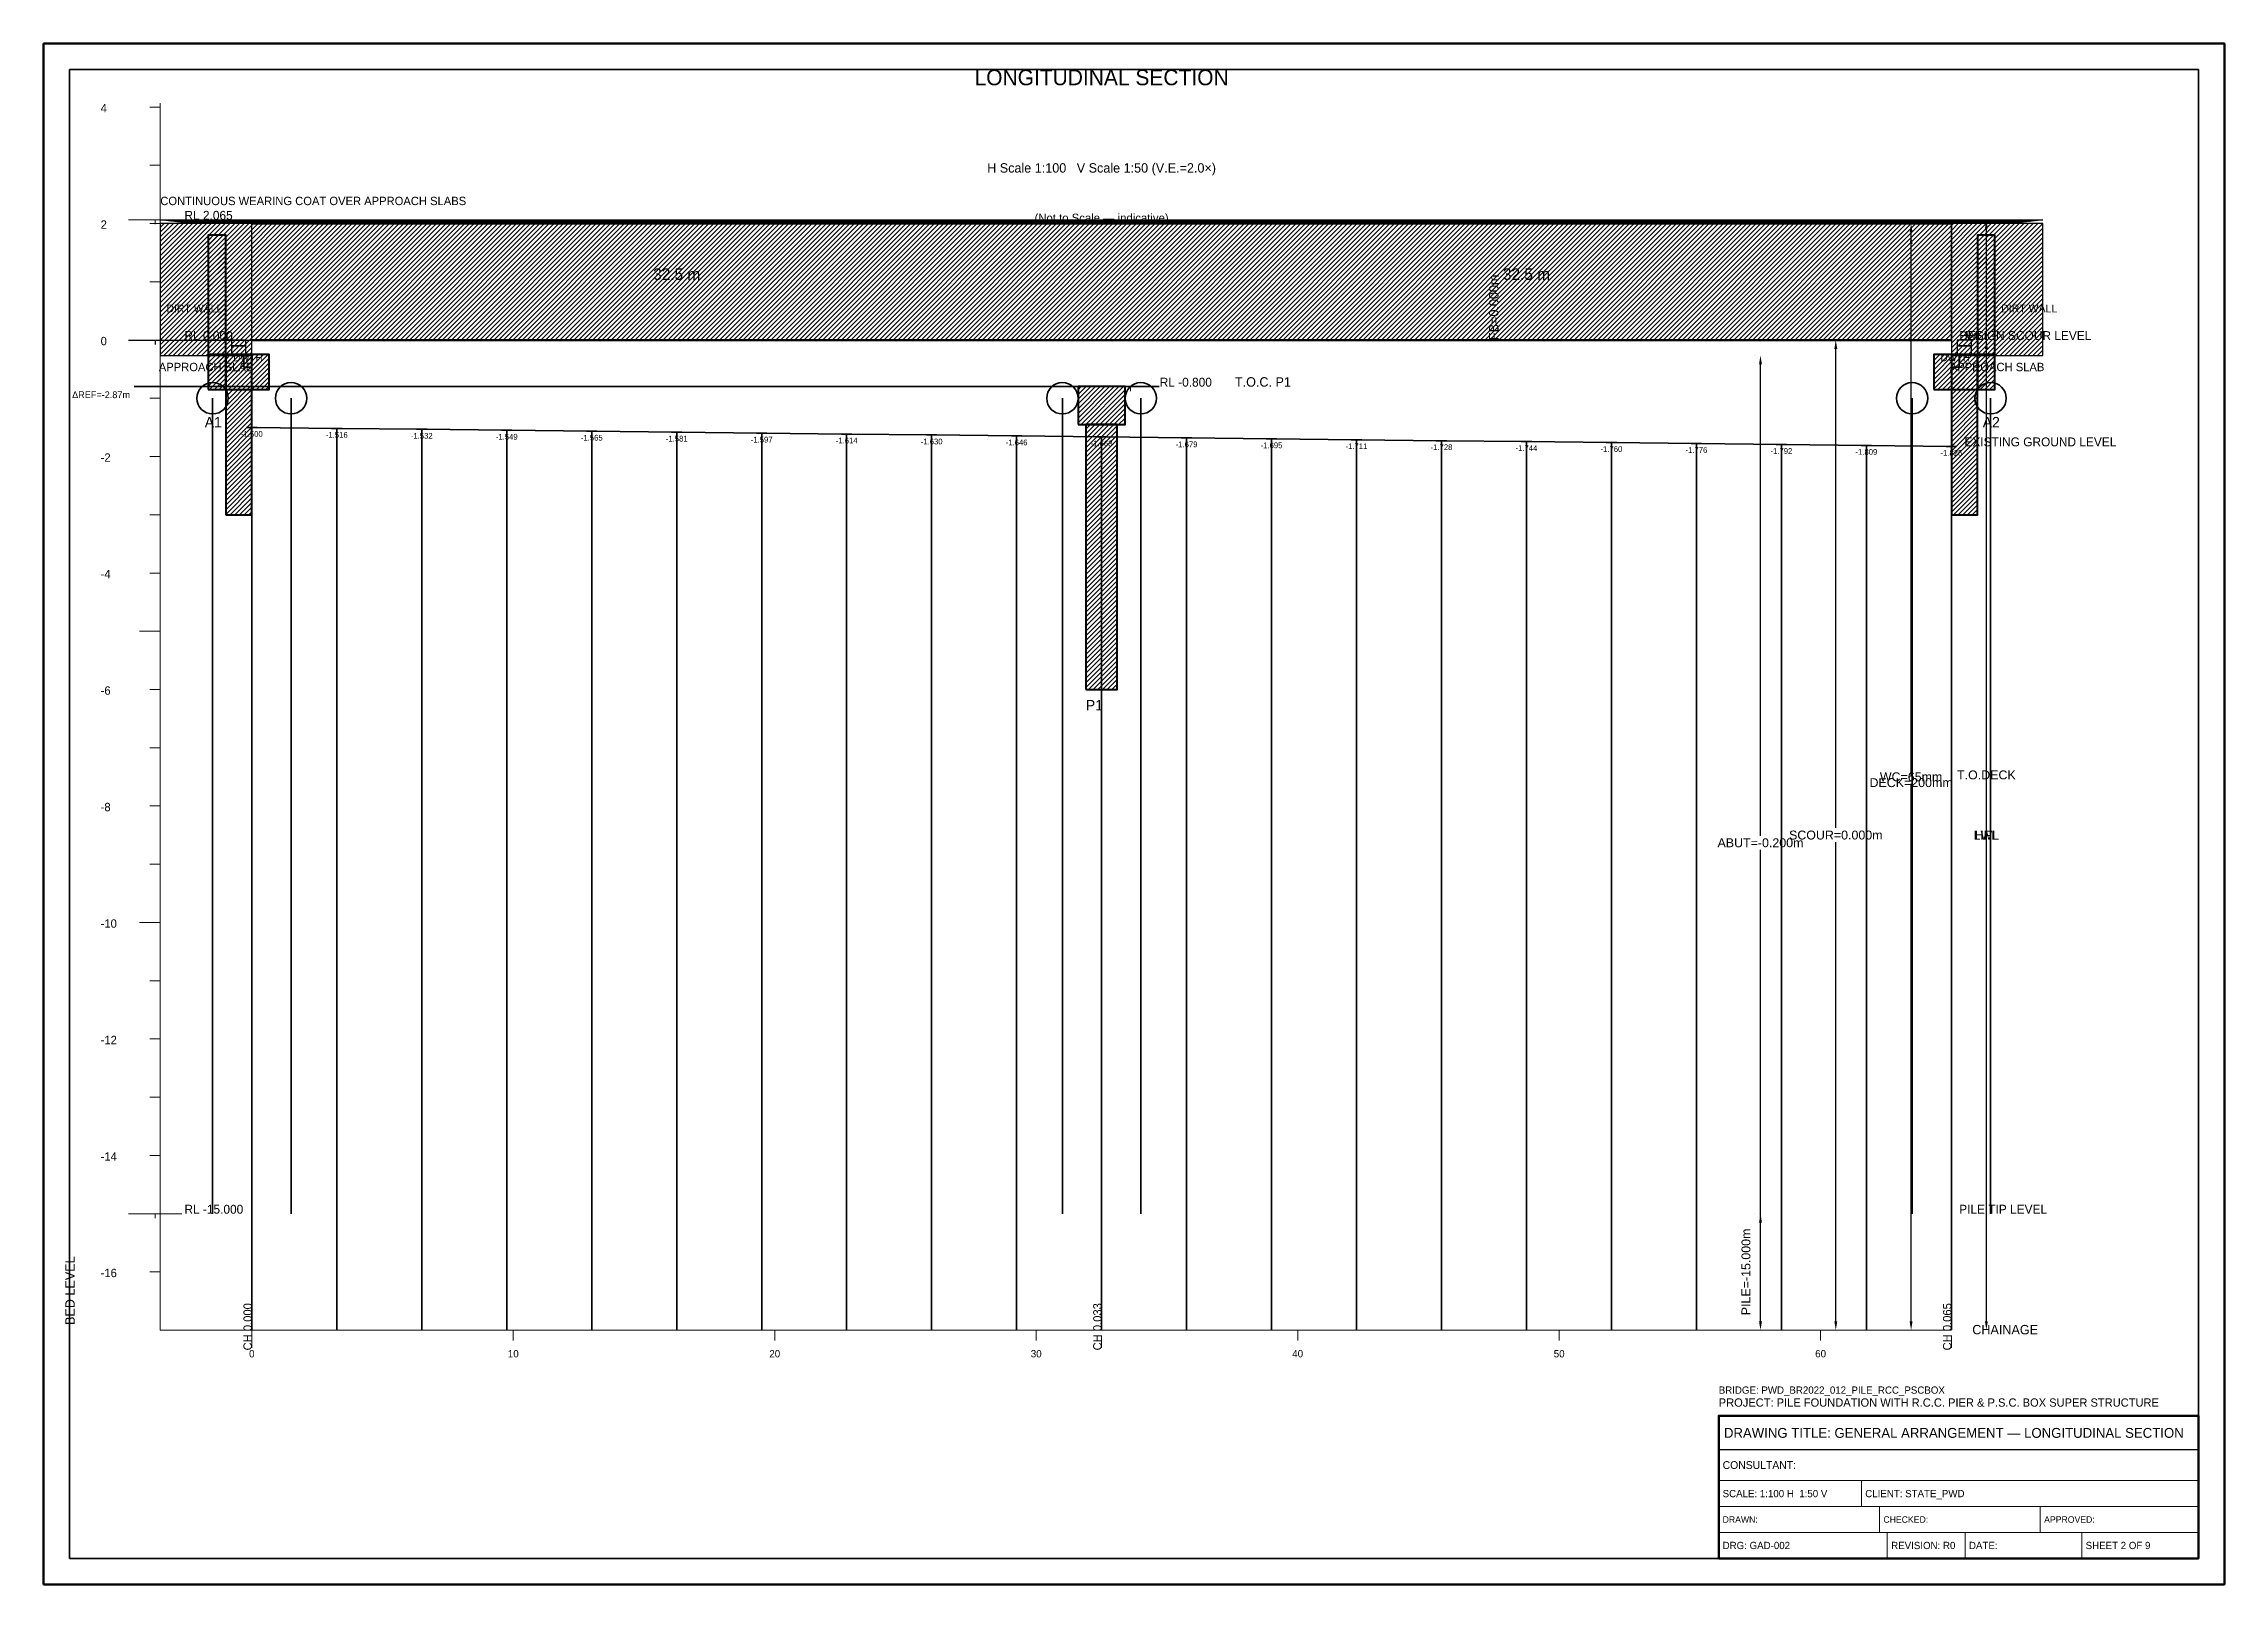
# Model space of a CAD drawing. Header units: metres. Extents: x 0 to 841, y 0 to 594.
import ezdxf
from ezdxf.enums import TextEntityAlignment as Align

# ---------------------------------------------------------------- set-up
doc = ezdxf.new("R2010")
doc.units = ezdxf.units.M
doc.linetypes.add('DASHED', pattern=[0.5, 0.375, -0.125])
doc.linetypes.add('DASHED2', pattern=[0.25, 0.1875, -0.0625])
for name, color, linetype, lineweight in [('ABUT-PROF', 4, 'Continuous', 50), ('BORDER-INNER', 7, 'Continuous', 35), ('BORDER-OUTER', 7, 'Continuous', 70), ('CIVIL-CHAINAGE', 7, 'Continuous', 18), ('CIVIL-GROUND', 3, 'Continuous', 35), ('CIVIL-HFL', 5, 'DASHED', 25), ('CIVIL-LWL', 4, 'DASHED', 18), ('CIVIL-ROAD', 7, 'Continuous', 25), ('CIVIL-SCOUR', 1, 'DASHED2', 18), ('DIM-CHAINAGE', 3, 'Continuous', 18), ('DIM-LEVEL', 3, 'Continuous', 18), ('DIM-LINEAR', 3, 'Continuous', 18), ('FOUND-PILE', 4, 'Continuous', 35), ('STRUC-HATCHING', 8, 'Continuous', 18), ('STRUC-SECTION', 2, 'Continuous', 35), ('SUB-ABUT', 3, 'Continuous', 35), ('SUB-BEARING', 5, 'Continuous', 25), ('SUB-DIRT-WALL', 3, 'Continuous', 35), ('SUB-PIER', 2, 'Continuous', 35), ('SUPER-DECK', 2, 'Continuous', 50), ('SUPER-WEARING', 8, 'Continuous', 25), ('TEXT-GENERAL', 7, 'Continuous', 18), ('TEXT-HEADER', 7, 'Continuous', 25), ('TEXT-LEVEL', 5, 'Continuous', 18), ('TEXT-SPEC', 7, 'Continuous', 13), ('TEXT-TITLE', 7, 'Continuous', 25), ('TITLEBLK-BOX', 7, 'Continuous', 50), ('TITLEBLK-TEXT', 7, 'Continuous', 18)]:
    doc.layers.add(name, color=color, linetype=linetype, lineweight=lineweight)
doc.styles.add('BRIDGE_STD', font='Arial.ttf')
doc.dimstyles.new('pmb100', dxfattribs={"dimtxt": 2.5, "dimasz": 0.9375, "dimexe": 2.5, "dimexo": 2.5, "dimtad": 0, "dimtih": 1, "dimdec": 0, "dimtxsty": 'BRIDGE_STD', "dimcen": 2.5, "dimazin": 3, "dimtfac": 1, "dimtmove": 0, "dimatfit": 3})

msp = doc.modelspace()

# ---------------------------------------------------------------- hatches: boundary and pattern name
at = {"layer": 'STRUC-HATCHING'}
h = msp.add_hatch(dxfattribs=at)
h.set_pattern_fill('ANSI31', scale=0.403333)
h.paths.add_polyline_path([(45, 473.77), (80.29, 473.77), (80.29, 524.63), (45, 524.63)])
h = msp.add_hatch(dxfattribs=at)
h.set_pattern_fill('ANSI31', scale=0.403333)
h.paths.add_polyline_path([(80.29, 479.72), (735.71, 479.72), (735.71, 524.63), (80.29, 524.63)])
h = msp.add_hatch(dxfattribs=at)
h.set_pattern_fill('ANSI31', scale=0.403333)
h.paths.add_polyline_path([(735.71, 473.77), (771, 473.77), (771, 524.63), (735.71, 524.63)])
h = msp.add_hatch(dxfattribs=at)
h.set_pattern_fill('ANSI31', scale=0.403333)
h.paths.add_polyline_path([(63.47, 460.64), (70.21, 460.64), (70.21, 520.14), (63.47, 520.14)])
h = msp.add_hatch(dxfattribs=at)
h.set_pattern_fill('ANSI31', scale=0.403333)
h.paths.add_polyline_path([(745.79, 460.64), (752.53, 460.64), (752.53, 520.14), (745.79, 520.14)])
h = msp.add_hatch(dxfattribs=at)
h.set_pattern_fill('ANSI31', scale=0.403333)
h.paths.add_polyline_path([(63.47, 460.64), (87.03, 460.64), (87.03, 474.11), (63.47, 474.11)])
h = msp.add_hatch(dxfattribs=at)
h.set_pattern_fill('ANSI31', scale=0.403333)
h.paths.add_polyline_path([(70.21, 412.36), (80.29, 412.36), (80.29, 474.11), (70.21, 474.11)])
h = msp.add_hatch(dxfattribs=at)
h.set_pattern_fill('ANSI31', scale=0.403333)
h.paths.add_polyline_path([(728.97, 460.64), (752.53, 460.64), (752.53, 474.11), (728.97, 474.11)])
h = msp.add_hatch(dxfattribs=at)
h.set_pattern_fill('ANSI31', scale=0.403333)
h.paths.add_polyline_path([(735.71, 412.36), (745.79, 412.36), (745.79, 474.11), (735.71, 474.11)])
h = msp.add_hatch(dxfattribs=at)
h.set_pattern_fill('ANSI31', scale=0.403333)
h.paths.add_polyline_path([(398.93, 447.16), (417.07, 447.16), (417.07, 461.76), (398.93, 461.76)])
h = msp.add_hatch(dxfattribs=at)
h.set_pattern_fill('ANSI31', scale=0.403333)
h.paths.add_polyline_path([(401.95, 345), (414.05, 345), (414.05, 447.16), (401.95, 447.16)])
at = {"layer": 'SUPER-WEARING'}
h = msp.add_hatch(dxfattribs=at)
h.set_pattern_fill('SOLID')
h.paths.add_polyline_path([(45, 526.09), (771, 526.09), (757.89, 524.63), (58.11, 524.63)])

# ---------------------------------------------------------------- linework, layer by layer
at = {"layer": 'ABUT-PROF', "lineweight": 35}
for points in [[(77.27, 469.28), (80.29, 469.28), (80.29, 473.77), (77.27, 473.77), (77.27, 469.28)], [(735.71, 469.28), (738.73, 469.28), (738.73, 473.77), (735.71, 473.77), (735.71, 469.28)]]:
    msp.add_lwpolyline(points, dxfattribs=at)
at = {"layer": 'BORDER-INNER'}
msp.add_lwpolyline([(10, 10), (831, 10), (831, 584), (10, 584), (10, 10)], dxfattribs=at)
at = {"layer": 'BORDER-OUTER'}
msp.add_lwpolyline([(0, 0), (841, 0), (841, 594), (0, 594), (0, 0)], dxfattribs=at)
at = {"layer": 'CIVIL-CHAINAGE'}
for p, q in [((45, 98), (735.71, 98)), ((80.29, 98), (80.29, 93.97)), ((80.29, 96), (80.29, 91.16)), ((181.12, 98), (181.12, 93.97)), ((281.96, 98), (281.96, 93.97)), ((382.79, 98), (382.79, 93.97)), ((408, 96), (408, 91.16)), ((483.62, 98), (483.62, 93.97)), ((584.46, 98), (584.46, 93.97)), ((685.29, 98), (685.29, 93.97)), ((735.71, 96), (735.71, 91.16))]:
    msp.add_line(p, q, dxfattribs=at)
at = {"layer": 'CIVIL-GROUND', "color": 3}
for p, q in [((78.28, 446.04), (82.31, 446.04)), ((111.05, 445.68), (115.08, 445.68)), ((143.82, 445.31), (147.85, 445.31)), ((176.59, 444.95), (180.62, 444.95)), ((209.36, 444.58), (213.39, 444.58)), ((242.13, 444.22), (246.16, 444.22)), ((274.9, 443.85), (278.93, 443.85)), ((307.67, 443.49), (311.7, 443.49)), ((340.44, 443.12), (344.48, 443.12)), ((373.21, 442.76), (377.25, 442.76)), ((405.98, 442.39), (410.02, 442.39)), ((438.75, 442.03), (442.79, 442.03)), ((471.53, 441.66), (475.56, 441.66)), ((504.3, 441.3), (508.33, 441.3)), ((537.07, 440.93), (541.1, 440.93)), ((569.84, 440.57), (573.87, 440.57)), ((602.61, 440.2), (606.64, 440.2)), ((635.38, 439.84), (639.41, 439.84)), ((668.15, 439.47), (672.18, 439.47)), ((700.92, 439.11), (704.95, 439.11)), ((733.69, 438.74), (737.73, 438.74))]:
    msp.add_line(p, q, dxfattribs=at)
at = {"layer": 'CIVIL-GROUND', "color": 8, "linetype": 'DASHED2'}
for p, q in [((80.29, 446.04), (80.29, 98)), ((113.06, 445.68), (113.06, 98)), ((145.83, 445.31), (145.83, 98)), ((178.6, 444.95), (178.6, 98)), ((211.38, 444.58), (211.38, 98)), ((244.15, 444.22), (244.15, 98)), ((276.92, 443.85), (276.92, 98)), ((309.69, 443.49), (309.69, 98)), ((342.46, 443.12), (342.46, 98)), ((375.23, 442.76), (375.23, 98)), ((408, 442.39), (408, 98)), ((440.77, 442.03), (440.77, 98)), ((473.54, 441.66), (473.54, 98)), ((506.31, 441.3), (506.31, 98)), ((539.08, 440.93), (539.08, 98)), ((571.85, 440.57), (571.85, 98)), ((604.62, 440.2), (604.62, 98)), ((637.4, 439.84), (637.4, 98)), ((670.17, 439.47), (670.17, 98)), ((702.94, 439.11), (702.94, 98)), ((735.71, 438.74), (735.71, 98))]:
    msp.add_line(p, q, dxfattribs=at)
at = {"layer": 'CIVIL-GROUND', "color": 3}
msp.add_lwpolyline([(80.29, 446.04), (113.06, 445.68), (145.83, 445.31), (178.6, 444.95), (211.38, 444.58), (244.15, 444.22), (276.92, 443.85), (309.69, 443.49), (342.46, 443.12), (375.23, 442.76), (408, 442.39), (440.77, 442.03), (473.54, 441.66), (506.31, 441.3), (539.08, 440.93), (571.85, 440.57), (604.62, 440.2), (637.4, 439.84), (670.17, 439.47), (702.94, 439.11), (735.71, 438.74)], dxfattribs=at)
at = {"layer": 'CIVIL-HFL'}
for p, q in [((32.72, 479.72), (53.28, 479.72)), ((43, 479.72), (43, 478.01))]:
    msp.add_line(p, q, dxfattribs=at)
at = {"layer": 'CIVIL-HFL', "color": 5}
msp.add_line((45, 479.72), (735.71, 479.72), dxfattribs=at)
at = {"layer": 'CIVIL-LWL'}
for p, q in [((32.72, 479.72), (53.28, 479.72)), ((43, 479.72), (43, 478.01))]:
    msp.add_line(p, q, dxfattribs=at)
at = {"layer": 'CIVIL-LWL', "color": 4}
msp.add_line((45, 479.72), (735.71, 479.72), dxfattribs=at)
at = {"layer": 'CIVIL-ROAD', "lineweight": 25}
for points in [[(45, 473.77), (80.29, 473.77), (80.29, 524.63), (45, 524.63), (45, 473.77)], [(735.71, 473.77), (771, 473.77), (771, 524.63), (735.71, 524.63), (735.71, 473.77)]]:
    msp.add_lwpolyline(points, dxfattribs=at)
at = {"layer": 'CIVIL-SCOUR'}
for p, q in [((32.72, 479.72), (53.28, 479.72)), ((43, 479.72), (43, 478.01))]:
    msp.add_line(p, q, dxfattribs=at)
at = {"layer": 'CIVIL-SCOUR', "color": 1}
msp.add_line((45, 479.72), (735.71, 479.72), dxfattribs=at)
at = {"layer": 'DIM-LEVEL'}
for p, q in [((40.97, 569.54), (45, 569.54)), ((45, 98), (45, 571)), ((40.97, 547.09), (45, 547.09)), ((32.72, 526.09), (53.28, 526.09)), ((40.97, 524.63), (45, 524.63)), ((43, 526.09), (43, 524.38)), ((40.97, 502.18), (45, 502.18)), ((32.72, 479.72), (53.28, 479.72)), ((36.93, 479.72), (45, 479.72)), ((43, 479.72), (43, 478.01)), ((40.97, 457.27), (45, 457.27)), ((408.81, 461.76), (429.38, 461.76)), ((419.09, 461.76), (419.09, 460.05)), ((40.97, 434.81), (45, 434.81)), ((40.97, 412.36), (45, 412.36)), ((40.97, 389.91), (45, 389.91)), ((36.93, 367.45), (45, 367.45)), ((40.97, 345), (45, 345)), ((40.97, 322.54), (45, 322.54)), ((40.97, 300.09), (45, 300.09)), ((40.97, 277.63), (45, 277.63)), ((36.93, 255.18), (45, 255.18)), ((40.97, 232.73), (45, 232.73)), ((40.97, 210.27), (45, 210.27)), ((40.97, 187.82), (45, 187.82)), ((40.97, 165.36), (45, 165.36)), ((32.72, 142.91), (53.28, 142.91)), ((36.93, 142.91), (45, 142.91)), ((43, 142.91), (43, 141.19)), ((40.97, 120.45), (45, 120.45))]:
    msp.add_line(p, q, dxfattribs=at)
at = {"layer": 'DIM-LINEAR'}
for p, q in [((539.08, 479.72), (559.25, 479.72)), ((539.08, 479.72), (559.25, 479.72)), ((556.35, 479.72), (562.15, 479.72)), ((556.35, 479.72), (562.15, 479.72))]:
    msp.add_line(p, q, dxfattribs=at)
at = {"layer": 'FOUND-PILE', "lineweight": 35}
for p, q in [((65.17, 457.27), (65.17, 142.91)), ((95.42, 457.27), (95.42, 142.91)), ((392.88, 457.27), (392.88, 142.91)), ((423.12, 457.27), (423.12, 142.91)), ((720.58, 457.27), (720.58, 142.91)), ((750.83, 457.27), (750.83, 142.91))]:
    msp.add_line(p, q, dxfattribs=at)
at = {"layer": 'FOUND-PILE'}
for centre in [(65.17, 457.27), (95.42, 457.27), (392.88, 457.27), (423.12, 457.27), (720.58, 457.27), (750.83, 457.27)]:
    msp.add_circle(centre, 6.05, dxfattribs=at)
at = {"layer": 'STRUC-SECTION', "color": 8, "linetype": 'DASHED'}
msp.add_line((430.18, 461.76), (34.92, 461.76), dxfattribs=at)
at = {"layer": 'SUB-ABUT', "lineweight": 40}
for points in [[(63.47, 460.64), (87.03, 460.64), (87.03, 474.11), (63.47, 474.11), (63.47, 460.64)], [(70.21, 412.36), (80.29, 412.36), (80.29, 474.11), (70.21, 474.11), (70.21, 412.36)], [(728.97, 460.64), (752.53, 460.64), (752.53, 474.11), (728.97, 474.11), (728.97, 460.64)], [(735.71, 412.36), (745.79, 412.36), (745.79, 474.11), (735.71, 474.11), (735.71, 412.36)]]:
    msp.add_lwpolyline(points, dxfattribs=at)
at = {"layer": 'SUB-ABUT', "lineweight": 30}
for points in [[(72.48, 474.11), (78.02, 474.11), (78.02, 477.48), (72.48, 477.48), (72.48, 474.11)], [(737.98, 474.11), (743.52, 474.11), (743.52, 477.48), (737.98, 477.48), (737.98, 474.11)]]:
    msp.add_lwpolyline(points, dxfattribs=at)
at = {"layer": 'SUB-BEARING', "lineweight": 30}
for points in [[(72.48, 477.48), (78.02, 477.48), (78.02, 479.72), (72.48, 479.72), (72.48, 477.48)], [(737.98, 477.48), (743.52, 477.48), (743.52, 479.72), (737.98, 479.72), (737.98, 477.48)]]:
    msp.add_lwpolyline(points, dxfattribs=at)
at = {"layer": 'SUB-DIRT-WALL', "lineweight": 40}
for points in [[(63.47, 460.64), (70.21, 460.64), (70.21, 520.14), (63.47, 520.14), (63.47, 460.64)], [(745.79, 460.64), (752.53, 460.64), (752.53, 520.14), (745.79, 520.14), (745.79, 460.64)]]:
    msp.add_lwpolyline(points, dxfattribs=at)
at = {"layer": 'SUB-PIER', "lineweight": 40}
for points in [[(398.93, 447.16), (417.07, 447.16), (417.07, 461.76), (398.93, 461.76), (398.93, 447.16)], [(401.95, 345), (414.05, 345), (414.05, 447.16), (401.95, 447.16), (401.95, 345)]]:
    msp.add_lwpolyline(points, dxfattribs=at)
at = {"layer": 'SUPER-DECK'}
for p, q in [((80.29, 524.63), (735.71, 524.63)), ((80.29, 479.72), (735.71, 479.72))]:
    msp.add_line(p, q, dxfattribs=at)
at = {"layer": 'SUPER-DECK', "lineweight": 25}
for p, q in [((80.29, 479.72), (80.29, 524.63)), ((735.71, 479.72), (735.71, 524.63))]:
    msp.add_line(p, q, dxfattribs=at)
at = {"layer": 'SUPER-WEARING', "lineweight": 25}
msp.add_lwpolyline([(45, 526.09), (771, 526.09), (757.89, 524.63), (58.11, 524.63), (45, 526.09)], dxfattribs=at)
at = {"layer": 'TITLEBLK-BOX', "lineweight": 50}
msp.add_lwpolyline([(646, 10), (831, 10), (831, 65), (646, 65), (646, 10)], dxfattribs=at)
at = {"layer": 'TITLEBLK-BOX', "lineweight": 30}
msp.add_lwpolyline([(646, 52), (831, 52), (831, 65), (646, 65), (646, 52)], dxfattribs=at)
at = {"layer": 'TITLEBLK-BOX', "lineweight": 18}
for points in [[(646, 40), (831, 40), (831, 52), (646, 52), (646, 40)], [(646, 30), (701, 30), (701, 40), (646, 40), (646, 30)], [(701, 30), (831, 30), (831, 40), (701, 40), (701, 30)], [(646, 20), (708, 20), (708, 30), (646, 30), (646, 20)], [(708, 20), (770, 20), (770, 30), (708, 30), (708, 20)], [(770, 20), (831, 20), (831, 30), (770, 30), (770, 20)], [(646, 10), (711, 10), (711, 20), (646, 20), (646, 10)], [(711, 10), (741, 10), (741, 20), (711, 20), (711, 10)], [(741, 10), (786, 10), (786, 20), (741, 20), (741, 10)], [(786, 10), (831, 10), (831, 20), (786, 20), (786, 10)]]:
    msp.add_lwpolyline(points, dxfattribs=at)

# ---------------------------------------------------------------- texts
at = {"layer": 'CIVIL-GROUND', "color": 3}
msp.add_text('EXISTING GROUND LEVEL', height=3.4283, dxfattribs=at).set_placement((740.75, 438.74))
at = {"layer": 'CIVIL-HFL', "color": 5}
msp.add_text('HFL', height=3.428, dxfattribs=at).set_placement((738.73, 479.72))
at = {"layer": 'CIVIL-LWL', "color": 4}
msp.add_text('LWL', height=3.428, dxfattribs=at).set_placement((738.73, 479.72))
at = {"layer": 'CIVIL-SCOUR', "color": 1}
msp.add_text('DESIGN SCOUR LEVEL', height=3.4283, dxfattribs=at).set_placement((738.73, 479.72))
at = {"layer": 'DIM-CHAINAGE'}
for s, p in [('CH 0.000', (80.29, 90.19)), ('CH 0.033', (408, 90.19)), ('CH 0.065', (735.71, 90.19))]:
    msp.add_text(s, height=3.227, rotation=90, dxfattribs=at).set_placement(p)
at = {"layer": 'DIM-LINEAR'}
msp.add_text('FB=0.000m', height=3.63, rotation=90, dxfattribs=at).set_placement((561.07, 479.72))
at = {"layer": 'TEXT-GENERAL'}
for p in [(244.15, 502.91), (571.85, 502.91)]:
    msp.add_text('32.5 m', height=4.437, dxfattribs=at).set_placement(p, align=Align.CENTER)
for s, height, p in [('A1', 4.033, (62.14, 446.04)), ('A2', 4.033, (747.81, 446.04)), ('P1', 4.033, (401.95, 336.93)), ('PILE TIP LEVEL', 3.4283, (738.73, 142.91))]:
    msp.add_text(s, height=height, dxfattribs=at).set_placement(p)
at = {"layer": 'TEXT-HEADER'}
msp.add_text('LONGITUDINAL SECTION', height=6.05, dxfattribs=at).set_placement((408, 577.95), align=Align.CENTER)
msp.add_text('T.O.C. P1', height=3.63, dxfattribs=at).set_placement((459.43, 461.76))
at = {"layer": 'TEXT-LEVEL'}
for s, height, p in [('4', 3.23, (22, 567.52)), ('2', 3.23, (22, 522.62)), ('RL 2.065', 3.428, (54.31, 526.09)), ('0', 3.23, (22, 477.71)), ('RL 0.000', 3.428, (54.31, 479.72)), ('RL 0.000', 3.428, (54.31, 479.72)), ('RL 0.000', 3.428, (54.31, 479.72)), ('RL 0.000', 3.428, (54.31, 479.72)), ('RL -0.800', 3.428, (430.41, 461.76)), ('-2', 3.227, (22, 432.8)), ('-4', 3.227, (22, 387.89)), ('-6', 3.227, (22, 342.98)), ('-8', 3.227, (22, 298.07)), ('-10', 3.227, (22, 253.16)), ('-12', 3.227, (22, 208.25)), ('-14', 3.227, (22, 163.35)), ('RL -15.000', 3.428, (54.31, 142.91)), ('-16', 3.227, (22, 118.44)), ('CHAINAGE', 3.63, (743.78, 96.39))]:
    msp.add_text(s, height=height, dxfattribs=at).set_placement(p)
at = {"layer": 'TEXT-LEVEL', "color": 8}
for s, p in [('-1.500', (80.29, 442.41)), ('-1.516', (113.06, 442.05)), ('-1.532', (145.83, 441.68)), ('-1.549', (178.6, 441.32)), ('-1.565', (211.38, 440.95)), ('-1.581', (244.15, 440.59)), ('-1.597', (276.92, 440.22)), ('-1.614', (309.69, 439.86)), ('-1.630', (342.46, 439.49)), ('-1.646', (375.23, 439.13)), ('-1.663', (408, 438.76)), ('-1.679', (440.77, 438.4)), ('-1.695', (473.54, 438.03)), ('-1.711', (506.31, 437.67)), ('-1.728', (539.08, 437.3)), ('-1.744', (571.85, 436.94)), ('-1.760', (604.62, 436.57)), ('-1.776', (637.4, 436.21)), ('-1.792', (670.17, 435.84)), ('-1.809', (702.94, 435.48)), ('-1.825', (735.71, 435.11))]:
    msp.add_text(s, height=2.218, dxfattribs=at).set_placement(p, align=Align.CENTER)
at = {"layer": 'TEXT-LEVEL'}
msp.add_text('BED LEVEL', height=3.63, rotation=90, dxfattribs=at).set_placement((12, 100))
for s, height, p in [('0', 2.82, (80.29, 87.51)), ('10', 2.823, (181.12, 87.51)), ('20', 2.823, (281.96, 87.51)), ('30', 2.823, (382.79, 87.51)), ('40', 2.823, (483.62, 87.51)), ('50', 2.823, (584.46, 87.51)), ('60', 2.823, (685.29, 87.51))]:
    msp.add_text(s, height=height, dxfattribs=at).set_placement(p, align=Align.CENTER)
at = {"layer": 'TEXT-SPEC'}
for s, height, p in [('H Scale 1:100   V Scale 1:50 (V.E.=2.0×)', 3.63, (408, 544.27)), ('APPROACH SLAB', 3.2267, (62.65, 467.72)), ('APPROACH SLAB', 3.2267, (753.35, 467.72))]:
    msp.add_text(s, height=height, dxfattribs=at).set_placement(p, align=Align.CENTER)
at = {"layer": 'TEXT-SPEC', "color": 8}
for s, height, p in [('CONTINUOUS WEARING COAT OVER APPROACH SLABS', 3.2267, (45, 531.74)), ('ΔREF=-2.87m', 2.6217, (11, 457.32))]:
    msp.add_text(s, height=height, dxfattribs=at).set_placement(p)
msp.add_text('(Not to Scale — indicative)', height=3.267, dxfattribs=at).set_placement((408, 525.18), align=Align.CENTER)
at = {"layer": 'TEXT-SPEC'}
for p in [(47.34, 490.39), (754.95, 490.39)]:
    msp.add_text('DIRT WALL', height=3.025, dxfattribs=at).set_placement(p)
at = {"layer": 'TEXT-SPEC', "color": 4}
for p in [(78.78, 471.53), (737.22, 471.53)]:
    msp.add_text('DWTH', height=2.823, dxfattribs=at).set_placement(p, align=Align.CENTER)
at = {"layer": 'TEXT-TITLE'}
for s, height, p in [('PROJECT: PILE FOUNDATION WITH R.C.C. PIER & P.S.C. BOX SUPER STRUCTURE', 3.2, (646, 68.5)), ('DRAWING TITLE: GENERAL ARRANGEMENT — LONGITUDINAL SECTION', 3.8, (648, 56.5))]:
    msp.add_text(s, height=height, dxfattribs=at).set_placement(p)
at = {"layer": 'TITLEBLK-TEXT'}
for s, height, p in [('BRIDGE: PWD_BR2022_012_PILE_RCC_PSCBOX', 2.8, (646, 73.5)), ('CONSULTANT: ', 3, (647.5, 44.5)), ('SCALE: 1:100 H  1:50 V', 2.8, (647.5, 33.6)), ('CLIENT: STATE_PWD', 2.8, (702.5, 33.6)), ('DRAWN: ', 2.5, (647.5, 23.75)), ('CHECKED: ', 2.5, (709.5, 23.75)), ('APPROVED: ', 2.5, (771.5, 23.75)), ('DRG: GAD-002', 2.8, (647.5, 13.6)), ('REVISION: R0', 2.8, (712.5, 13.6)), ('DATE: ', 2.8, (742.5, 13.6)), ('SHEET 2 OF 9', 2.8, (787.5, 13.6))]:
    msp.add_text(s, height=height, dxfattribs=at).set_placement(p)

# ---------------------------------------------------------------- dimensions: what is measured, and where the dimension line sits
at = {"layer": 'DIM-LINEAR'}
for base, p1, p2, text in [((720.18, 98), (720.18, 98), (720.18, 524.63), 'WC=65mm'), ((749.22, 98), (749.22, 98), (749.22, 526.09), 'T.O.DECK'), ((720.18, 98), (720.18, 98), (720.18, 520.14), 'DECK=200mm'), ((691.14, 98), (691.14, 98), (691.14, 479.72), 'SCOUR=0.000m'), ((749.22, 98), (749.22, 98), (749.22, 479.72), 'LWL'), ((749.22, 98), (749.22, 98), (749.22, 479.72), 'HFL'), ((662.1, 98), (662.1, 98), (662.1, 473.77), 'ABUT=-0.200m'), ((662.1, 98), (662.1, 98), (662.1, 142.91), 'PILE=-15.000m')]:
    msp.add_linear_dim(base=base, p1=p1, p2=p2, angle=90, text=text, dimstyle='pmb100', override={"dimtxt": 3.428333, "dimasz": 3.428333, "dimgap": 1.371333, "dimclrt": 3}, dxfattribs=at).render()

doc.saveas('drawing.dxf')
